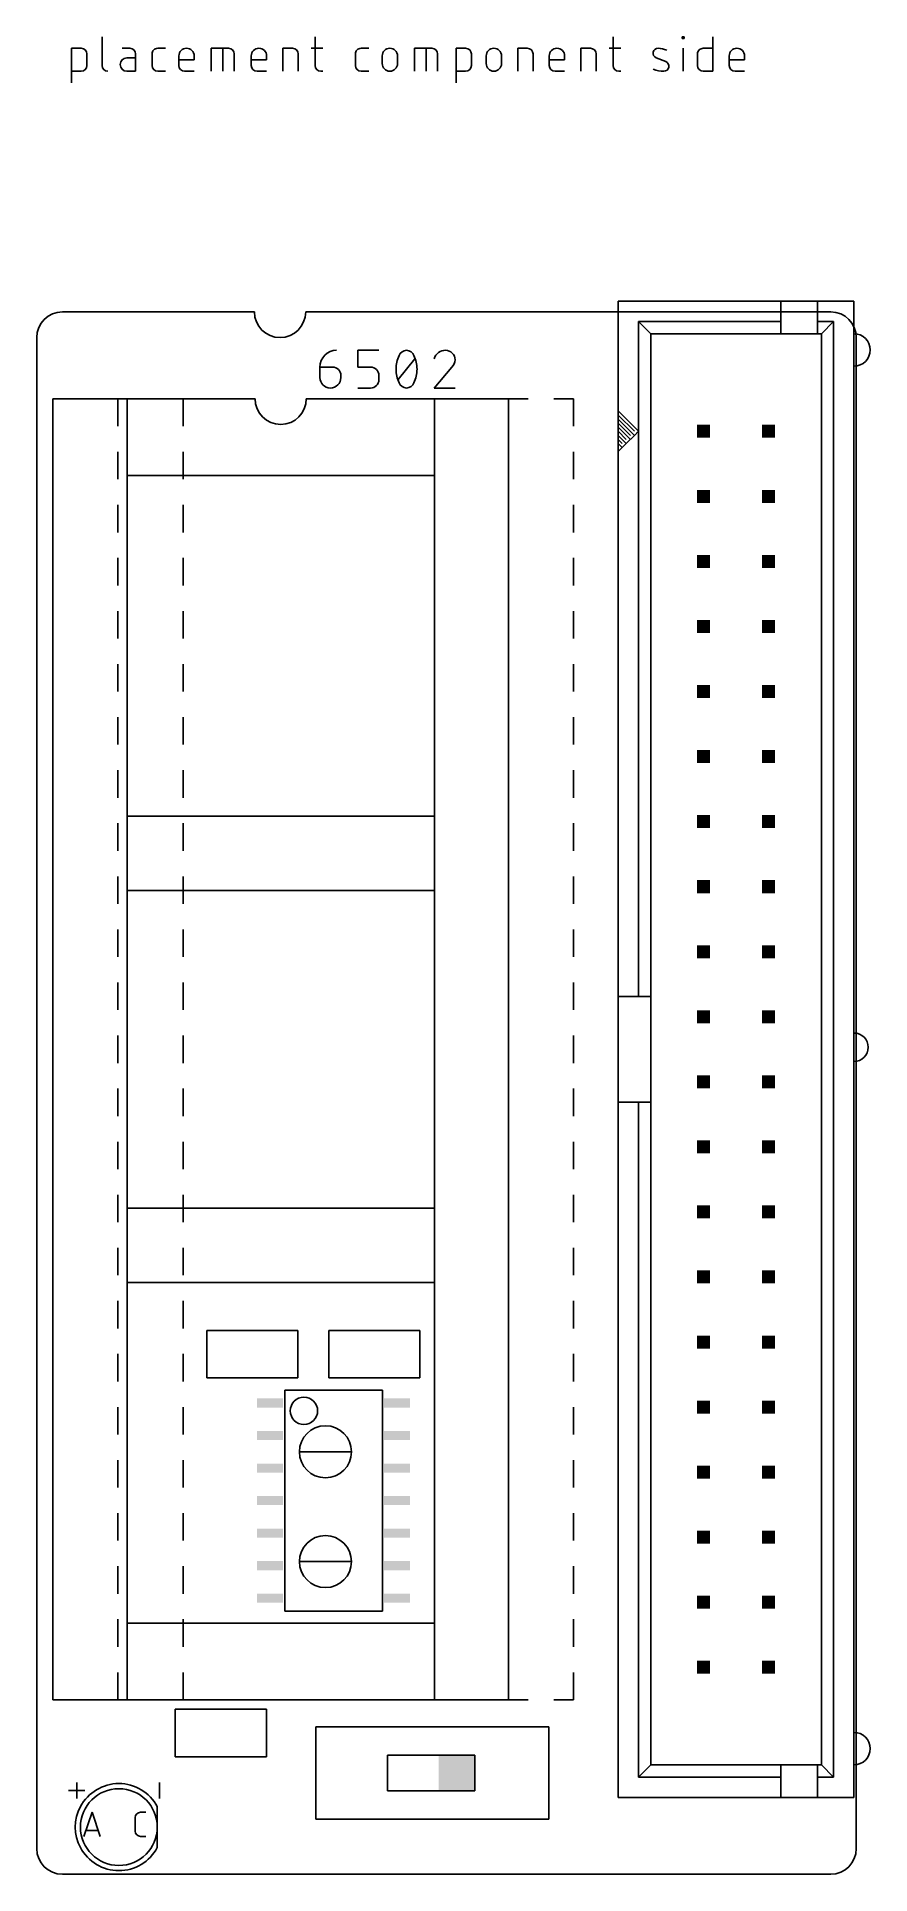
# Model space of a CAD drawing. Extents: x 0 to 32.5, y -3 to 68.7.
import ezdxf

# ---------------------------------------------------------------- set-up
doc = ezdxf.new("R2010")
doc.units = 0
for name, color, linetype in [('20', 30, 'CONTINUOUS'), ('21', 253, 'CONTINUOUS'), ('51', 253, 'CONTINUOUS')]:
    doc.layers.add(name, color=color, linetype=linetype)

# ---------------------------------------------------------------- blocks, each defined once
blk = doc.blocks.new('RECT')
blk.add_solid([(-0.5, -0.5), (0.5, -0.5), (-0.5, 0.5), (0.5, 0.5)])

msp = doc.modelspace()

# ---------------------------------------------------------------- linework, layer by layer
at = {"layer": '20'}
for p, q in [((8.5, 58), (1, 58)), ((31, 58), (10.5, 58)), ((0, 57), (0, -2)), ((32, -2), (32, 57)), ((1, -3), (31, -3))]:
    msp.add_line(p, q, dxfattribs=at)
for centre, start, end in [((1, 57), 90, 180), ((9.5, 58), 180, 0), ((31, 57), 0, 90), ((1, -2), 180, 270), ((31, -2), 270, 0)]:
    msp.add_arc(centre, 1, start, end, dxfattribs=at)
at = {"layer": '21'}
for p, q in [((1.3589, 66.9502), (1.3589, 68.2964)), ((1.3589, 68.2964), (1.7328, 68.2964)), ((2.5485, 68.7451), (2.5485, 67.6233)), ((3.632, 68.2964), (3.3329, 68.2964)), ((4.725, 68.2964), (5.0241, 68.2964)), ((6.813, 67.3989), (6.813, 68.2964)), ((6.813, 68.2964), (7.4861, 68.2964)), ((7.2617, 67.3989), (7.2617, 68.2964)), ((9.609, 67.3989), (9.609, 68.2964)), ((9.609, 68.2964), (9.983, 68.2964)), ((10.7198, 68.2964), (11.1685, 68.2964)), ((10.8694, 68.7451), (10.8694, 67.6233)), ((12.6643, 68.2964), (12.9635, 68.2964)), ((14.7524, 67.3989), (14.7524, 68.2964)), ((14.7524, 68.2964), (15.4255, 68.2964)), ((15.2011, 67.3989), (15.2011, 68.2964)), ((16.3706, 66.9502), (16.3706, 68.2964)), ((16.3706, 68.2964), (16.7446, 68.2964)), ((18.7804, 67.3989), (18.7804, 68.2964)), ((18.7804, 68.2964), (19.1543, 68.2964)), ((21.2443, 67.3989), (21.2443, 68.2964)), ((21.2443, 68.2964), (21.6182, 68.2964)), ((22.355, 68.2964), (22.8038, 68.2964)), ((22.5046, 68.7451), (22.5046, 67.6233)), ((25.2019, 68.6703), (25.2019, 68.7451)), ((25.2019, 68.7451), (25.2767, 68.7451)), ((25.2767, 68.6703), (25.2019, 68.6703)), ((25.2393, 67.3989), (25.2393, 68.2964)), ((25.2767, 68.7451), (25.2767, 68.6703)), ((26.0229, 68.2964), (26.3968, 68.2964)), ((26.3968, 68.7451), (26.3968, 67.3989)), ((1.9572, 68.072), (1.9572, 67.6233)), ((3.8564, 67.9224), (3.5199, 67.9224)), ((3.8564, 67.3989), (3.8564, 68.072)), ((4.5006, 67.6233), (4.5006, 68.072)), ((5.5481, 67.6233), (5.5481, 67.9972)), ((6.1464, 67.8476), (5.5481, 67.8476)), ((6.1464, 67.9972), (6.1464, 67.8476)), ((7.7105, 68.072), (7.7105, 67.3989)), ((8.3771, 67.6233), (8.3771, 67.9972)), ((8.9754, 67.8476), (8.3771, 67.8476)), ((8.9754, 67.9972), (8.9754, 67.8476)), ((10.2074, 68.072), (10.2074, 67.3989)), ((12.44, 67.6233), (12.44, 68.072)), ((13.4875, 67.6981), (13.4875, 67.9972)), ((14.0858, 67.9972), (14.0858, 67.6981)), ((15.6498, 68.072), (15.6498, 67.3989)), ((16.969, 68.072), (16.969, 67.6233)), ((17.5484, 67.6981), (17.5484, 67.9972)), ((18.1467, 67.9972), (18.1467, 67.6981)), ((19.3787, 68.072), (19.3787, 67.3989)), ((20.0123, 67.6233), (20.0123, 67.9972)), ((20.6106, 67.8476), (20.0123, 67.8476)), ((20.6106, 67.9972), (20.6106, 67.8476)), ((21.8426, 68.072), (21.8426, 67.3989)), ((24.5594, 67.7728), (24.1854, 67.9224)), ((25.7985, 67.6233), (25.7985, 68.072)), ((27.0391, 67.6233), (27.0391, 67.9972)), ((27.6374, 67.8476), (27.0391, 67.8476)), ((27.6374, 67.9972), (27.6374, 67.8476)), ((1.7328, 67.3989), (1.3589, 67.3989)), ((3.5199, 67.3989), (3.8564, 67.3989)), ((5.0241, 67.3989), (4.725, 67.3989)), ((6.1464, 67.3989), (5.7725, 67.3989)), ((8.9754, 67.3989), (8.6014, 67.3989)), ((11.0937, 67.3989), (11.1685, 67.3989)), ((12.9635, 67.3989), (12.6643, 67.3989)), ((16.7446, 67.3989), (16.3706, 67.3989)), ((20.6106, 67.3989), (20.2367, 67.3989)), ((22.729, 67.3989), (22.8038, 67.3989)), ((26.3968, 67.3989), (26.0229, 67.3989)), ((27.6374, 67.3989), (27.2635, 67.3989)), ((22.7012, 54.1338), (22.7012, 58.42)), ((22.7012, 58.42), (29.0513, 58.42)), ((29.0513, 58.42), (30.48, 58.42)), ((29.0513, 57.6263), (29.0513, 58.42)), ((30.48, 58.42), (31.9088, 58.42)), ((30.48, 57.6263), (30.48, 58.42)), ((31.9088, 58.42), (31.9088, 0)), ((29.0513, 57.6263), (23.495, 57.6263)), ((23.495, 53.34), (23.495, 57.6263)), ((23.495, 57.6263), (23.9712, 57.15)), ((29.0513, 57.15), (29.0513, 57.6263)), ((30.48, 57.15), (30.48, 57.6263)), ((31.115, 57.6263), (30.48, 57.6263)), ((31.115, 57.6263), (30.6388, 57.15)), ((31.115, 57.6263), (31.115, 0.7937)), ((23.9712, 31.2738), (23.9712, 57.15)), ((23.9712, 57.15), (29.0513, 57.15)), ((29.0513, 57.15), (30.48, 57.15)), ((30.48, 57.15), (30.6388, 57.15)), ((30.6388, 57.15), (30.6388, 1.27)), ((12.5419, 55.8475), (12.5419, 56.5023)), ((12.5419, 56.5023), (13.3604, 56.5023)), ((14.1103, 55.3565), (14.7651, 56.1749)), ((11.0554, 55.8475), (11.5464, 55.8475)), ((11.0554, 55.4383), (11.0554, 55.8475)), ((11.8738, 55.5202), (11.8738, 55.4383)), ((13.033, 55.8475), (12.5419, 55.8475)), ((13.3604, 55.3565), (13.3604, 55.5202)), ((16.2108, 55.8475), (15.5151, 55.0291)), ((0.625, 3.81), (0.625, 54.61)), ((0.625, 54.61), (3.525, 54.61)), ((3.165, 53.538), (3.165, 54.61)), ((3.175, 54.61), (3.945, 54.61)), ((3.525, 54.61), (8.525, 54.61)), ((3.525, 54.61), (3.525, 51.61)), ((4.945, 54.61), (5.715, 54.61)), ((5.715, 54.61), (5.715, 53.538)), ((10.525, 54.61), (15.525, 54.61)), ((12.5419, 55.0291), (13.033, 55.0291)), ((15.5151, 55.0291), (16.3335, 55.0291)), ((15.525, 54.61), (18.425, 54.61)), ((15.525, 54.61), (15.525, 51.61)), ((19.185, 54.61), (18.415, 54.61)), ((18.415, 54.61), (18.415, 53.538)), ((18.425, 54.61), (18.425, 3.81)), ((20.955, 54.61), (20.185, 54.61)), ((20.955, 54.61), (20.955, 53.538)), ((22.7012, 53.975), (22.7012, 54.1338)), ((23.495, 53.34), (22.7012, 54.1338)), ((22.7012, 53.8163), (22.7012, 53.975)), ((23.3362, 53.34), (22.7012, 53.975)), ((22.7012, 53.6575), (22.7012, 53.8163)), ((22.7012, 53.8163), (23.3362, 53.1813)), ((23.1774, 53.1813), (22.7012, 53.6575)), ((22.7012, 53.6575), (22.7012, 53.4988)), ((22.7012, 53.34), (22.7012, 53.4988)), ((22.7012, 53.4988), (23.1775, 53.0225)), ((22.7012, 53.1813), (22.7012, 53.34)), ((22.7012, 53.34), (23.0187, 53.0225)), ((22.7012, 53.0225), (22.7012, 53.1813)), ((22.7012, 53.1813), (23.0187, 52.8638)), ((23.3362, 53.1813), (23.0187, 52.8638)), ((23.1775, 53.1813), (23.1774, 53.1813)), ((23.4949, 53.34), (23.3362, 53.1813)), ((23.495, 53.34), (23.4949, 53.34)), ((23.495, 31.2738), (23.495, 53.34)), ((3.165, 51.466), (3.165, 52.538)), ((5.715, 52.538), (5.715, 51.466)), ((18.415, 52.538), (18.415, 51.466)), ((20.955, 52.538), (20.955, 51.466)), ((22.7012, 52.8638), (22.7012, 53.0225)), ((22.7012, 53.0225), (22.7013, 53.0225)), ((22.7012, 52.5463), (22.7012, 52.8638)), ((23.0187, 52.8638), (22.7012, 52.5463)), ((22.7012, 52.8638), (22.86, 52.705)), ((22.7012, 31.2738), (22.7012, 52.5463)), ((22.7013, 53.0225), (22.86, 52.8638)), ((3.525, 51.61), (3.525, 38.31)), ((15.525, 51.61), (3.525, 51.61)), ((15.525, 51.61), (15.525, 38.31)), ((3.165, 49.394), (3.165, 50.466)), ((5.715, 50.466), (5.715, 49.394)), ((18.415, 50.466), (18.415, 49.394)), ((20.955, 50.466), (20.955, 49.394)), ((3.165, 47.322), (3.165, 48.394)), ((5.715, 48.394), (5.715, 47.322)), ((18.415, 48.394), (18.415, 47.322)), ((20.955, 48.394), (20.955, 47.322)), ((3.165, 45.25), (3.165, 46.322)), ((5.715, 46.322), (5.715, 45.25)), ((18.415, 46.322), (18.415, 45.25)), ((20.955, 46.322), (20.955, 45.25)), ((3.165, 43.178), (3.165, 44.25)), ((5.715, 44.25), (5.715, 43.178)), ((18.415, 44.25), (18.415, 43.178)), ((20.955, 44.25), (20.955, 43.178)), ((3.165, 41.106), (3.165, 42.178)), ((5.715, 42.178), (5.715, 41.106)), ((18.415, 42.178), (18.415, 41.106)), ((20.955, 42.178), (20.955, 41.106)), ((3.165, 39.034), (3.165, 40.106)), ((5.715, 40.106), (5.715, 39.034)), ((18.415, 40.106), (18.415, 39.034)), ((20.955, 40.106), (20.955, 39.034)), ((3.165, 36.962), (3.165, 38.034)), ((3.525, 38.31), (3.525, 35.41)), ((15.525, 38.31), (3.525, 38.31)), ((5.715, 38.034), (5.715, 36.962)), ((15.525, 38.31), (15.525, 35.41)), ((18.415, 38.034), (18.415, 36.962)), ((20.955, 38.034), (20.955, 36.962)), ((3.165, 34.89), (3.165, 35.962)), ((5.715, 35.962), (5.715, 34.89)), ((18.415, 35.962), (18.415, 34.89)), ((20.955, 35.962), (20.955, 34.89)), ((3.525, 35.41), (3.525, 23.01)), ((15.525, 35.41), (3.525, 35.41)), ((15.525, 35.41), (15.525, 23.01)), ((3.165, 32.818), (3.165, 33.89)), ((5.715, 33.89), (5.715, 32.818)), ((18.415, 33.89), (18.415, 32.818)), ((20.955, 33.89), (20.955, 32.818)), ((3.165, 30.746), (3.165, 31.818)), ((5.715, 31.818), (5.715, 30.746)), ((18.415, 31.818), (18.415, 30.746)), ((20.955, 31.818), (20.955, 30.746)), ((22.7012, 27.1462), (22.7012, 31.2738)), ((23.495, 31.2738), (22.7012, 31.2738)), ((23.9712, 31.2738), (23.495, 31.2738)), ((23.9712, 27.1462), (23.9712, 31.2738)), ((3.165, 28.674), (3.165, 29.746)), ((5.715, 29.746), (5.715, 28.674)), ((18.415, 29.746), (18.415, 28.674)), ((20.955, 29.746), (20.955, 28.674)), ((3.165, 26.602), (3.165, 27.674)), ((5.715, 27.674), (5.715, 26.602)), ((18.415, 27.674), (18.415, 26.602)), ((20.955, 27.674), (20.955, 26.602)), ((22.7012, 0), (22.7012, 27.1462)), ((23.495, 27.1462), (22.7012, 27.1462)), ((23.9712, 27.1462), (23.495, 27.1462)), ((23.495, 27.1462), (23.495, 0.7937)), ((23.9712, 1.27), (23.9712, 27.1462)), ((3.165, 24.53), (3.165, 25.602)), ((5.715, 25.602), (5.715, 24.53)), ((18.415, 25.602), (18.415, 24.53)), ((20.955, 25.602), (20.955, 24.53)), ((3.165, 22.458), (3.165, 23.53)), ((3.525, 23.01), (3.525, 20.11)), ((15.525, 23.01), (3.525, 23.01)), ((5.715, 23.53), (5.715, 22.458)), ((15.525, 23.01), (15.525, 20.11)), ((18.415, 23.53), (18.415, 22.458)), ((20.955, 23.53), (20.955, 22.458)), ((3.165, 20.386), (3.165, 21.458)), ((5.715, 21.458), (5.715, 20.386)), ((18.415, 21.458), (18.415, 20.386)), ((20.955, 21.458), (20.955, 20.386)), ((3.525, 20.11), (3.525, 6.81)), ((15.525, 20.11), (3.525, 20.11)), ((15.525, 20.11), (15.525, 6.81)), ((3.165, 18.314), (3.165, 19.386)), ((5.715, 19.386), (5.715, 18.314)), ((18.415, 19.386), (18.415, 18.314)), ((20.955, 19.386), (20.955, 18.314)), ((6.6358, 18.2309), (10.1918, 18.2309)), ((6.6358, 16.3767), (6.6358, 18.2309)), ((10.1918, 16.3767), (10.1918, 18.2309)), ((11.3983, 18.2309), (14.9543, 18.2309)), ((11.3983, 18.2309), (11.3983, 16.3767)), ((14.9543, 18.2309), (14.9543, 16.3767)), ((3.165, 16.242), (3.165, 17.314)), ((5.715, 17.314), (5.715, 16.242)), ((18.415, 17.314), (18.415, 16.242)), ((20.955, 17.314), (20.955, 16.242)), ((10.1918, 16.3767), (6.6358, 16.3767)), ((13.4938, 15.9068), (9.6837, 15.9068)), ((9.6837, 15.9068), (9.6837, 15.8433)), ((14.9543, 16.3767), (11.3983, 16.3767)), ((13.4938, 15.9068), (13.4938, 15.8433)), ((3.165, 14.17), (3.165, 15.242)), ((5.715, 15.242), (5.715, 14.17)), ((18.415, 15.242), (18.415, 14.17)), ((20.955, 15.242), (20.955, 14.17)), ((9.6837, 14.9543), (9.6837, 14.5732)), ((13.4938, 14.9543), (13.4938, 14.5732)), ((9.6837, 13.6843), (9.6837, 13.3033)), ((13.4938, 13.6843), (13.4938, 13.3033)), ((3.165, 12.098), (3.165, 13.17)), ((5.715, 13.17), (5.715, 12.098)), ((18.415, 13.17), (18.415, 12.098)), ((20.955, 13.17), (20.955, 12.098)), ((9.6837, 12.4143), (9.6837, 12.0333)), ((13.4938, 12.4143), (13.4938, 12.0333)), ((3.165, 10.026), (3.165, 11.098)), ((5.715, 11.098), (5.715, 10.026)), ((9.6837, 11.1443), (9.6837, 10.7633)), ((13.4938, 11.1443), (13.4938, 10.7633)), ((18.415, 11.098), (18.415, 10.026)), ((20.955, 11.098), (20.955, 10.026)), ((9.6837, 9.8742), (9.6837, 9.4932)), ((13.4938, 9.8742), (13.4938, 9.4932)), ((3.165, 7.954), (3.165, 9.026)), ((5.715, 9.026), (5.715, 7.954)), ((18.415, 9.026), (18.415, 7.954)), ((20.955, 9.026), (20.955, 7.954)), ((9.6837, 8.6043), (9.6837, 8.2233)), ((13.4938, 8.6043), (13.4938, 8.2233)), ((9.6837, 7.3342), (9.6837, 7.2708)), ((9.6837, 7.2708), (13.4938, 7.2708)), ((13.4938, 7.3342), (13.4938, 7.2708)), ((3.165, 5.882), (3.165, 6.954)), ((3.525, 6.81), (3.525, 3.81)), ((15.525, 6.81), (3.525, 6.81)), ((5.715, 6.954), (5.715, 5.882)), ((15.525, 6.81), (15.525, 3.81)), ((18.415, 6.954), (18.415, 5.882)), ((20.955, 6.954), (20.955, 5.882)), ((3.165, 3.81), (3.165, 4.882)), ((5.715, 4.882), (5.715, 3.81)), ((18.415, 4.882), (18.415, 3.81)), ((20.955, 4.882), (20.955, 3.81)), ((3.525, 3.81), (0.625, 3.81)), ((3.945, 3.81), (3.175, 3.81)), ((18.425, 3.81), (3.525, 3.81)), ((5.715, 3.81), (4.945, 3.81)), ((18.415, 3.81), (19.185, 3.81)), ((20.185, 3.81), (20.955, 3.81)), ((5.4083, 3.4409), (8.9642, 3.4409)), ((5.4083, 1.5867), (5.4083, 3.4409)), ((8.9642, 1.5867), (8.9642, 3.4409)), ((10.8987, 2.7525), (10.8987, -0.8475)), ((10.8987, 2.7525), (12.0988, 2.7525)), ((13.6988, 2.7525), (14.5988, 2.7525)), ((16.1988, 2.7525), (17.0988, 2.7525)), ((19.9988, 2.7525), (18.6988, 2.7525)), ((19.9988, -0.8475), (19.9988, 2.7525)), ((8.9642, 1.5867), (5.4083, 1.5867)), ((13.6988, 1.6525), (13.6988, 0.2525)), ((17.0988, 1.6525), (13.6988, 1.6525)), ((17.0988, 0.2525), (17.0988, 1.6525)), ((23.9712, 1.27), (23.495, 0.7937)), ((29.0513, 0.7937), (23.495, 0.7937)), ((29.0513, 1.27), (23.9712, 1.27)), ((30.48, 1.27), (29.0513, 1.27)), ((29.0513, 1.27), (29.0513, 0.7937)), ((29.0513, 0.7937), (29.0513, 0)), ((30.6388, 1.27), (30.48, 1.27)), ((30.48, 1.27), (30.48, 0.7937)), ((30.48, 0.7937), (30.48, 0)), ((30.48, 0.7937), (31.115, 0.7937)), ((30.6388, 1.27), (31.115, 0.7937)), ((1.8775, 0.27), (1.2425, 0.27)), ((1.56, -0.0475), (1.56, 0.5875)), ((4.7938, -0.0475), (4.7938, 0.5875)), ((13.6988, 0.2525), (17.0988, 0.2525)), ((29.0513, 0), (22.7012, 0)), ((30.48, 0), (29.0513, 0)), ((31.9088, 0), (30.48, 0)), ((10.8987, -0.8475), (12.0988, -0.8475)), ((13.6988, -0.8475), (14.5988, -0.8475)), ((16.1988, -0.8475), (17.0988, -0.8475)), ((19.9988, -0.8475), (18.6988, -0.8475))]:
    msp.add_line(p, q, dxfattribs=at)
for centre, radius in [((10.433, 15.094), 0.5334), ((11.2713, 13.4938), 1.016), ((11.2713, 9.2075), 1.016)]:
    msp.add_circle(centre, radius, dxfattribs=at)
for centre, radius, start, end in [((1.7328, 68.072), 0.2244, 0, 90), ((3.632, 68.072), 0.2244, 0, 90), ((4.725, 68.072), 0.2244, 89.9992, 180), ((5.8473, 67.9972), 0.2992, 0, 180), ((7.4861, 68.072), 0.2244, 0, 90), ((8.6762, 67.9972), 0.2992, 0, 180), ((9.983, 68.072), 0.2244, 0, 90), ((12.6643, 68.072), 0.2244, 89.9992, 180), ((13.7866, 67.9972), 0.2992, 0, 180), ((15.4255, 68.072), 0.2244, 0, 90), ((16.7446, 68.072), 0.2244, 0, 90), ((17.8475, 67.9972), 0.2992, 0, 180), ((19.1543, 68.072), 0.2244, 0, 90), ((20.3115, 67.9972), 0.2992, 0, 180), ((21.6182, 68.072), 0.2244, 0, 90), ((24.2574, 68.1025), 0.1939, 89.181, 248.1986), ((24.2481, 67.4471), 0.8493, 65.7609, 89.181), ((26.0229, 68.072), 0.2244, 89.9992, 180), ((27.3382, 67.9972), 0.2992, 0, 180), ((1.7328, 67.6233), 0.2244, 270.0008, 0), ((2.7729, 67.6233), 0.2244, 180, 270), ((3.5199, 67.6607), 0.2618, 90, 270), ((4.725, 67.6233), 0.2244, 180, 270), ((5.7725, 67.6233), 0.2244, 180, 270), ((8.6014, 67.6233), 0.2244, 180, 270), ((11.0937, 67.6233), 0.2244, 180, 270), ((12.6643, 67.6233), 0.2244, 180, 270), ((13.7866, 67.6981), 0.2992, 180, 0), ((16.7446, 67.6233), 0.2244, 270.0008, 0), ((17.8475, 67.6981), 0.2992, 180, 0), ((20.2367, 67.6233), 0.2244, 180, 270), ((22.729, 67.6233), 0.2244, 180, 270), ((24.5027, 68.6672), 1.2684, 250.2096, 269.181), ((24.4874, 67.5928), 0.1939, 269.181, 68.1986), ((26.0229, 67.6233), 0.2244, 180, 270), ((27.2635, 67.6233), 0.2244, 180, 270), ((31.9088, 56.515), 0.635, 270, 90), ((11.7101, 55.8475), 0.6548, 90.0003, 180), ((15.2425, 55.7657), 1.214, 154.0109, 180), ((14.4377, 56.1995), 0.3028, 90, 161.0756), ((14.4377, 56.1995), 0.3028, 18.9237, 90.0001), ((13.6329, 55.7657), 1.214, 360, 25.9897), ((15.9652, 56.0291), 0.4732, 90, 162.0549), ((15.9652, 56.134), 0.3683, 0, 90), ((15.9379, 56.134), 0.3956, 313.6022, 0), ((11.4646, 55.4383), 0.4092, 180, 0), ((11.5464, 55.5202), 0.3274, 0, 90), ((13.033, 55.5202), 0.3274, 0, 90), ((13.033, 55.3565), 0.3274, 270, 359.9995), ((15.2425, 55.7657), 1.214, 180, 205.9889), ((13.6329, 55.7657), 1.214, 334.0105, 359.9999), ((9.525, 54.61), 1, 180, 0), ((14.4377, 55.3319), 0.3028, 198.9251, 270.0001), ((14.4377, 55.3319), 0.3028, 270, 341.0759), ((31.9088, 29.2894), 0.5556, 270, 90), ((31.9088, 1.905), 0.635, 270, 90), ((3.2063, -1.1587), 1.7, 28.0725, 151.9275), ((3.2063, -1.1587), 1.7, 28.0725, 151.9275), ((3.2063, -1.1587), 1.7, 208.0725, 331.9275), ((3.2063, -1.1587), 1.7, 208.0725, 331.9275)]:
    msp.add_arc(centre, radius, start, end, dxfattribs=at)
at = {"layer": '51'}
for p, q in [((9.6837, 14.9543), (9.6837, 15.8433)), ((13.4938, 14.9543), (13.4938, 15.8433)), ((9.6837, 14.5732), (9.6837, 13.6843)), ((13.4938, 14.5732), (13.4938, 13.6843)), ((9.6837, 13.3033), (9.6837, 12.4143)), ((12.2873, 13.4938), (10.2553, 13.4938)), ((13.4938, 13.3033), (13.4938, 12.4143)), ((9.6837, 12.0333), (9.6837, 11.1443)), ((13.4938, 12.0333), (13.4938, 11.1443)), ((9.6837, 10.7633), (9.6837, 9.8742)), ((13.4938, 10.7633), (13.4938, 9.8742)), ((9.6837, 9.4932), (9.6837, 8.6043)), ((13.4938, 9.4932), (13.4938, 8.6043)), ((12.2873, 9.2075), (10.2553, 9.2075)), ((9.6837, 8.2233), (9.6837, 7.3342)), ((13.4938, 8.2233), (13.4938, 7.3342)), ((12.0988, 2.7525), (13.6988, 2.7525)), ((14.5988, 2.7525), (16.1988, 2.7525)), ((17.0988, 2.7525), (18.6988, 2.7525)), ((1.8444, -1.5207), (2.1576, -0.5808)), ((2.1576, -0.5808), (2.4709, -1.5207)), ((4.0532, -0.5808), (4.262, -0.5808)), ((4.7062, -0.3588), (4.7062, -1.9587)), ((2.3926, -1.2857), (1.9227, -1.2857)), ((3.8444, -1.3118), (3.8444, -0.7897)), ((12.0988, -0.8475), (13.6988, -0.8475)), ((14.5988, -0.8475), (16.1988, -0.8475)), ((17.0988, -0.8475), (18.6988, -0.8475)), ((4.262, -1.5207), (4.0532, -1.5207))]:
    msp.add_line(p, q, dxfattribs=at)
msp.add_circle((3.2063, -1.1587), 1.5, dxfattribs=at)
for centre, radius, start, end in [((3.2063, -1.1587), 1.7, 151.9275, 208.0725), ((4.0532, -0.7897), 0.2089, 90.0017, 180), ((4.0532, -1.3118), 0.2088, 180, 270)]:
    msp.add_arc(centre, radius, start, end, dxfattribs=at)

# ---------------------------------------------------------------- block references
at = {"layer": '21', "xscale": 0.508, "yscale": 0.508, "rotation": 270}
for p in [(26.035, 53.34), (28.575, 53.34), (26.035, 50.8), (28.575, 50.8), (26.035, 48.26), (28.575, 48.26), (26.035, 45.72), (28.575, 45.72), (26.035, 43.18), (28.575, 43.18), (26.035, 40.64), (28.575, 40.64), (26.035, 38.1), (28.575, 38.1), (26.035, 35.56), (28.575, 35.56), (26.035, 33.02), (28.575, 33.02), (26.035, 30.48), (28.575, 30.48), (26.035, 27.94), (28.575, 27.94), (26.035, 25.4), (28.575, 25.4), (26.035, 22.86), (28.575, 22.86), (26.035, 20.32), (28.575, 20.32), (26.035, 17.78), (28.575, 17.78), (26.035, 15.24), (28.575, 15.24), (26.035, 12.7), (28.575, 12.7), (26.035, 10.16), (28.575, 10.16), (26.035, 7.62), (28.575, 7.62), (26.035, 5.08), (28.575, 5.08)]:
    msp.add_blockref('RECT', p, dxfattribs=at)
at = {"layer": '21', "xscale": 1.4, "yscale": 1.4}
msp.add_blockref('RECT', (16.3987, 0.9525), dxfattribs=at)
at = {"layer": '51', "xscale": 0.3556, "yscale": 1.016, "rotation": 270}
for p in [(9.1123, 15.3988), (14.0653, 15.3988), (9.1123, 14.1288), (14.0653, 14.1288), (9.1123, 12.8588), (14.0653, 12.8588), (9.1123, 11.5888), (14.0653, 11.5888), (9.1123, 10.3187), (14.0653, 10.3187), (9.1123, 9.0488), (14.0653, 9.0488), (9.1123, 7.7788), (14.0653, 7.7788)]:
    msp.add_blockref('RECT', p, dxfattribs=at)

doc.saveas('drawing.dxf')
